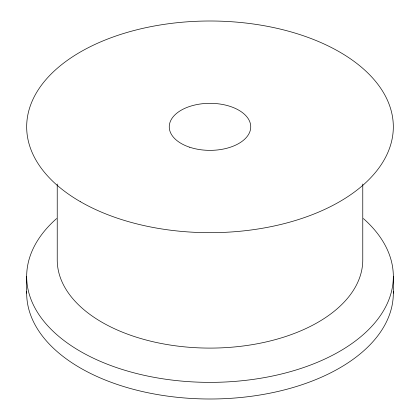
<?xml version="1.0" encoding="UTF-8"?>
<svg xmlns="http://www.w3.org/2000/svg" width="420" height="420" viewBox="0 0 420 420"><rect width="100%" height="100%" fill="white"/><g stroke="black" fill="none" stroke-linecap="round" stroke-linejoin="round"><path stroke-width="0.63" d="M393.325 276.528L393.325 293.16M362.77 184.023L362.77 259.896A152.77 88.2 0 0 1 210 348.096A152.77 88.2 0 0 1 57.23 259.896L57.23 184.023M26.675 276.528L26.675 293.16M393.293 291.244A183.325 105.84 0 0 1 210 399A183.325 105.84 0 0 1 26.707 291.244M363.405 218.573A183.325 105.84 0 0 1 330.43 356.328A183.325 105.84 0 0 1 89.57 356.328A183.325 105.84 0 0 1 56.595 218.573M80.372 201.684A183.325 105.84 0 0 0 387.077 154.234A183.325 105.84 0 0 0 162.55 24.607A183.325 105.84 0 0 0 80.372 201.684M189.63 147.21A40.74 23.52 0 0 0 250.74 126.84A40.74 23.52 0 0 0 189.63 106.47A40.74 23.52 0 0 0 189.63 147.21"/></g></svg>
